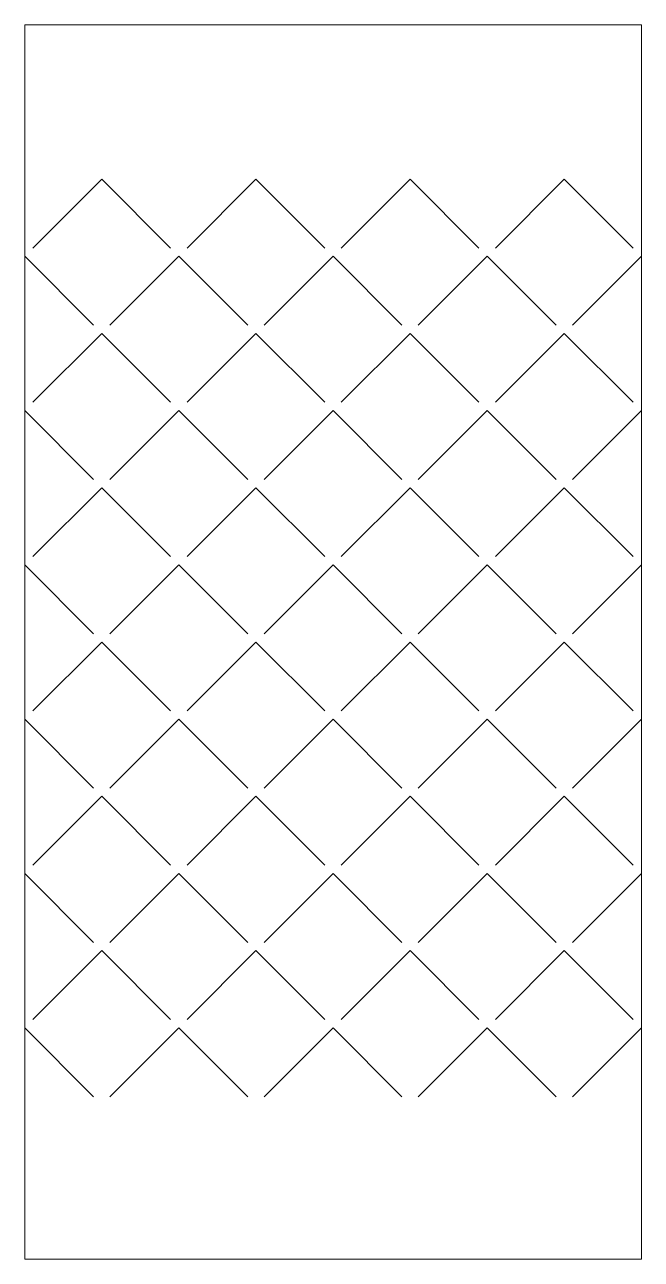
# Model space of a CAD drawing. Header units: metres. Extents: x 0 to 80, y 0 to 160.
import ezdxf

# ---------------------------------------------------------------- set-up
doc = ezdxf.new("R2010")
doc.units = ezdxf.units.M
doc.layers.add('TOP', color=1, linetype='Continuous', lineweight=0)

msp = doc.modelspace()

# ---------------------------------------------------------------- linework, layer by layer
at = {"layer": 'TOP'}
for p, q in [((1.06, 131.06), (10, 140)), ((10, 140), (18.94, 131.06)), ((21.06, 131.06), (30, 140)), ((30, 140), (38.94, 131.06)), ((41.06, 131.06), (50, 140)), ((50, 140), (58.94, 131.06)), ((61.06, 131.06), (70, 140)), ((70, 140), (78.94, 131.06)), ((0, 130), (8.94, 121.06)), ((11.06, 121.06), (20, 130)), ((20, 130), (28.94, 121.06)), ((31.06, 121.06), (40, 130)), ((40, 130), (48.94, 121.06)), ((51.06, 121.06), (60, 130)), ((60, 130), (68.94, 121.06)), ((71.06, 121.06), (80, 130)), ((1.06, 111.06), (10, 120)), ((10, 120), (18.94, 111.06)), ((21.06, 111.06), (30, 120)), ((30, 120), (38.94, 111.06)), ((41.06, 111.06), (50, 120)), ((50, 120), (58.94, 111.06)), ((61.06, 111.06), (70, 120)), ((70, 120), (78.94, 111.06)), ((0, 110), (8.94, 101.06)), ((11.06, 101.06), (20, 110)), ((20, 110), (28.94, 101.06)), ((31.06, 101.06), (40, 110)), ((40, 110), (48.94, 101.06)), ((51.06, 101.06), (60, 110)), ((60, 110), (68.94, 101.06)), ((71.06, 101.06), (80, 110)), ((1.06, 91.06), (10, 100)), ((10, 100), (18.94, 91.06)), ((21.06, 91.06), (30, 100)), ((30, 100), (38.94, 91.06)), ((41.06, 91.06), (50, 100)), ((50, 100), (58.94, 91.06)), ((61.06, 91.06), (70, 100)), ((70, 100), (78.94, 91.06)), ((0, 90), (8.94, 81.06)), ((11.06, 81.06), (20, 90)), ((20, 90), (28.94, 81.06)), ((31.06, 81.06), (40, 90)), ((40, 90), (48.94, 81.06)), ((51.06, 81.06), (60, 90)), ((60, 90), (68.94, 81.06)), ((71.06, 81.06), (80, 90)), ((1.06, 71.06), (10, 80)), ((10, 80), (18.94, 71.06)), ((21.06, 71.06), (30, 80)), ((30, 80), (38.94, 71.06)), ((41.06, 71.06), (50, 80)), ((50, 80), (58.94, 71.06)), ((61.06, 71.06), (70, 80)), ((70, 80), (78.94, 71.06)), ((0, 70), (8.94, 61.06)), ((11.06, 61.06), (20, 70)), ((20, 70), (28.94, 61.06)), ((31.06, 61.06), (40, 70)), ((40, 70), (48.94, 61.06)), ((51.06, 61.06), (60, 70)), ((60, 70), (68.94, 61.06)), ((71.06, 61.06), (80, 70)), ((1.06, 51.06), (10, 60)), ((10, 60), (18.94, 51.06)), ((21.06, 51.06), (30, 60)), ((30, 60), (38.94, 51.06)), ((41.06, 51.06), (50, 60)), ((50, 60), (58.94, 51.06)), ((61.06, 51.06), (70, 60)), ((70, 60), (78.94, 51.06)), ((0, 50), (8.94, 41.06)), ((11.06, 41.06), (20, 50)), ((20, 50), (28.94, 41.06)), ((31.06, 41.06), (40, 50)), ((40, 50), (48.94, 41.06)), ((51.06, 41.06), (60, 50)), ((60, 50), (68.94, 41.06)), ((71.06, 41.06), (80, 50)), ((1.06, 31.06), (10, 40)), ((10, 40), (18.94, 31.06)), ((21.06, 31.06), (30, 40)), ((30, 40), (38.94, 31.06)), ((41.06, 31.06), (50, 40)), ((50, 40), (58.94, 31.06)), ((61.06, 31.06), (70, 40)), ((70, 40), (78.94, 31.06)), ((0, 30), (8.94, 21.06)), ((11.06, 21.06), (20, 30)), ((20, 30), (28.94, 21.06)), ((31.06, 21.06), (40, 30)), ((40, 30), (48.94, 21.06)), ((51.06, 21.06), (60, 30)), ((60, 30), (68.94, 21.06)), ((71.06, 21.06), (80, 30))]:
    msp.add_line(p, q, dxfattribs=at)
msp.add_lwpolyline([(0, 0), (0, 160), (80, 160), (80, 0)], close=True, dxfattribs=at)

doc.saveas('drawing.dxf')
